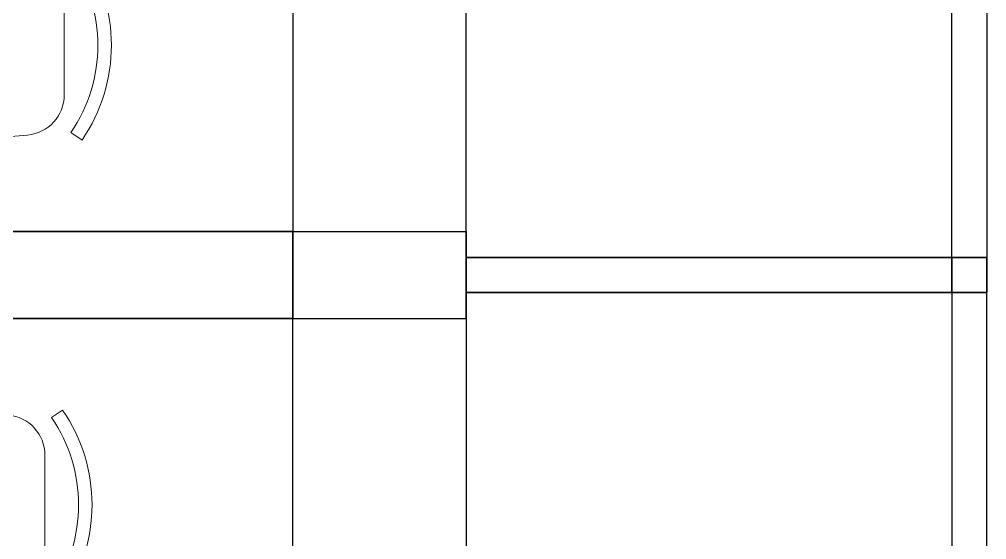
# Model space of a CAD drawing. Header units: millimetres. Extents: x 0 to 145404, y 0 to 194550.
# Drawn here: x 91845 to 94075, y 106436 to 107636 of the extents above; entities that cross this region are included whole.
import ezdxf

# ---------------------------------------------------------------- set-up
doc = ezdxf.new("R2010")
doc.units = ezdxf.units.MM
doc.layers.add('АР - мебель', color=7, linetype='Continuous', lineweight=9, true_color=0x787878)
for name, color, linetype, lineweight in [('АР - Монолит', 56, 'Continuous', 30), ('АР - Наружная стена', 144, 'Continuous', 30), ('АР - Перегородки 80', 32, 'Continuous', 30)]:
    doc.layers.add(name, color=color, linetype=linetype, lineweight=lineweight)

# ---------------------------------------------------------------- blocks, each defined once
blk = doc.blocks.new('ОГ78_на2персон_стол800х800')
for p, q in [((-400, -800), (-400, 0)), ((-400, 0), (400, 0)), ((400, 0), (400, -800)), ((-489.2, -172.3), (-724.4, -192.8)), ((489.2, -172.3), (724.4, -192.8)), ((-824.7, -198.8), (-850.3, -181.3)), ((824.7, -198.8), (850.3, -181.3)), ((-809.3, -285.3), (-809.3, -514.7)), ((809.3, -285.3), (809.3, -514.7)), ((-824.7, -601.2), (-850.3, -618.7)), ((824.7, -601.2), (850.3, -618.7)), ((-489.2, -627.7), (-724.4, -607.2)), ((489.2, -627.7), (724.4, -607.2)), ((400, -800), (-400, -800))]:
    blk.add_line(p, q)
for centre, radius, start, end in [((-481.1, -264.8), 92.9, 31.593, 94.9697), ((481.1, -264.8), 92.9, 85.0303, 148.407), ((-530.7, -400), 387.3, 145.6197, 214.3803), ((-530.7, -400), 356.3, 145.6197, 214.3803), ((-716.4, -285.3), 92.9, 94.9697, 180), ((716.4, -285.3), 92.9, 0, 85.0303), ((530.7, -400), 356.3, 325.6197, 34.3803), ((530.7, -400), 387.3, 325.6197, 34.3803), ((-716.4, -514.7), 92.9, 180, 265.0303), ((716.4, -514.7), 92.9, 274.9697, 0), ((-481.1, -535.2), 92.9, 265.0303, 328.407), ((481.1, -535.2), 92.9, 211.593, 274.9697)]:
    blk.add_arc(centre, radius, start, end)
blk = doc.blocks.new('Квартира 1С 3800 тип 4')
at = {"layer": 'АР - Монолит'}
blk.add_lwpolyline([(0, 0), (0, 200), (-6750, 200), (-6750, 0)], close=True, dxfattribs=at)
at = {"layer": 'АР - Наружная стена'}
blk.add_lwpolyline([(-7150, 0), (-7150, 4000), (-6750, 4000), (-6750, 0)], close=True, dxfattribs=at)
at = {"layer": 'АР - Перегородки 80'}
for points in [[(-8270, 60), (-8270, 3940), (-8350, 3940), (-8350, 60)], [(-8350, 60), (-8350, 140), (-7150, 140), (-7150, 60)]]:
    blk.add_lwpolyline(points, close=True, dxfattribs=at)
at = {"layer": 'АР - мебель', "rotation": 180}
blk.add_blockref('ОГ78_на2персон_стол800х800', (-5413.7, 230), dxfattribs=at)
blk = doc.blocks.new('Квартира 1С 3600 тип 1')
at = {"layer": 'АР - Монолит'}
blk.add_lwpolyline([(0, 3800), (0, 3600), (-6750, 3600), (-6750, 3800)], close=True, dxfattribs=at)
at = {"layer": 'АР - Наружная стена'}
blk.add_lwpolyline([(-7150, 3800), (-7150, 0), (-6750, 0), (-6750, 3800)], close=True, dxfattribs=at)
at = {"layer": 'АР - Перегородки 80'}
for points in [[(-8350, 3740), (-8350, 3660), (-7150, 3660), (-7150, 3740)], [(-8270, 3740), (-8270, 60), (-8350, 60), (-8350, 3740)]]:
    blk.add_lwpolyline(points, close=True, dxfattribs=at)
at = {"layer": 'АР - мебель', "xscale": -1}
blk.add_blockref('ОГ78_на2персон_стол800х800', (-5369, 3570), dxfattribs=at)
blk = doc.blocks.new('V_Section_2')
for name, p in [('Квартира 1С 3800 тип 4', (7150, -32100)), ('Квартира 1С 3600 тип 1', (7150, -35700))]:
    blk.add_blockref(name, p)

msp = doc.modelspace()

# ---------------------------------------------------------------- block references
at = {"xscale": -1}
msp.add_blockref('V_Section_2', (92875.5, 139046.1, 0), dxfattribs=at)

doc.saveas('drawing.dxf')
